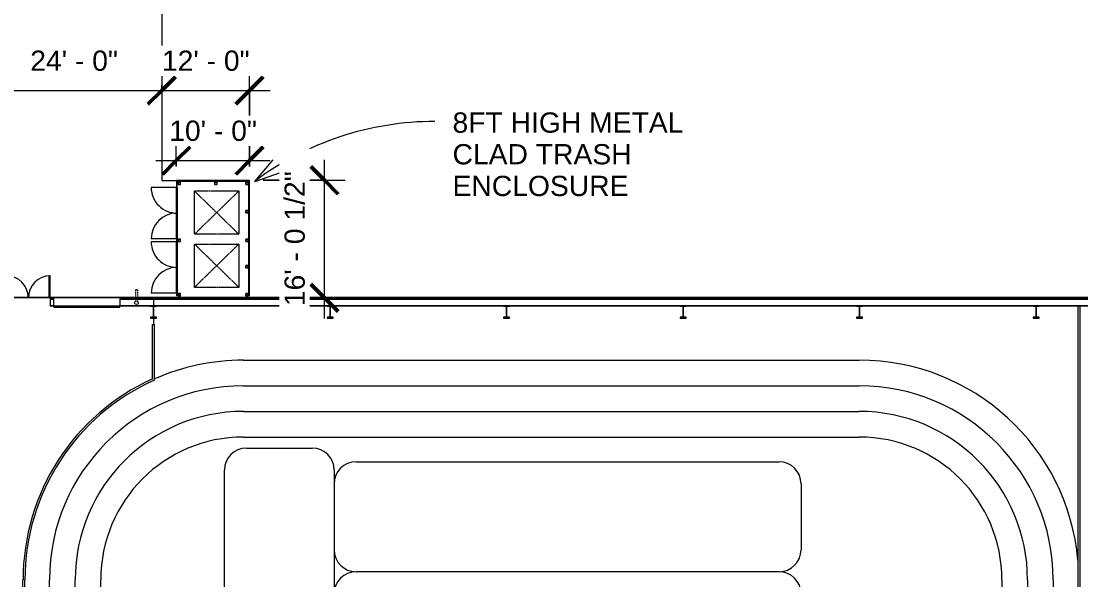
# Model space of a CAD drawing. Header units: inches. Extents: x 1 to 127281, y -26064 to 104775.
# Drawn here: x 22869 to 24607, y -21584 to -20668 of the extents above; entities that cross this region are included whole.
import ezdxf

# ---------------------------------------------------------------- set-up
doc = ezdxf.new("R2010")
doc.units = ezdxf.units.IN
doc.header["$MEASUREMENT"] = 0
doc.linetypes.add('Dash', pattern=[0.25, 0.125, -0.125])
doc.linetypes.add('Hidden 1_8_', pattern=[0.1875, 0.125, -0.0625])
for name, color, linetype, lineweight in [('A-ANNO-DIMS', 211, 'Continuous', 9), ('A-ANNO-DIMS-360', 211, 'Continuous', 9), ('A-DETL-HDLN', 90, 'Hidden 1_8_', 9), ('A-DOOR', 31, 'Continuous', 9), ('A-FLOR', 192, 'Continuous', 9), ('A-FLOR-HRAL', 11, 'Continuous', 9), ('A-FLOR-OTLN', 90, 'Continuous', 9), ('A-WALL', 113, 'Continuous', 9), ('A-WALL-PATT', 111, 'Continuous', 15), ('C-BLDG-PADS', 91, 'Continuous', 9), ('C-TOPO', 7, 'Continuous', 9), ('E-LITE-EQPM', 33, 'Continuous', 9), ('E-LITE-EQPM-HDLN', 30, 'Dash', 9), ('EOP-PR', 4, 'Continuous', 9), ('G-ANNO-TEXT', 231, 'Continuous', 9), ('L-SITE-WALL', 31, 'Continuous', 9), ('S-BEAM', 12, 'Continuous', 9), ('S-COLS', 52, 'Continuous', 9)]:
    doc.layers.add(name, color=color, linetype=linetype, lineweight=lineweight)
doc.styles.add('Arial_1', font='arial.ttf', dxfattribs={"height": 33.194237})
doc.dimstyles.new('Linear_-_3_32__Arial_1', dxfattribs={"dimscale": 12, "dimtxt": 33.75, "dimasz": 3.75, "dimexe": 2.8125, "dimexo": 1.875, "dimgap": 1.875, "dimtad": 1, "dimdec": 4, "dimrnd": 0.0625, "dimzin": 1, "dimdsep": 46, "dimlunit": 4, "dimtxsty": 'Arial_1', "dimblk1": 'OBLIQUE', "dimblk2": 'OBLIQUE', "dimsah": 1, "dimcen": 0.09, "dimdle": 2.8125, "dimazin": 0, "dimtfac": 1, "dimtdec": 4, "dimtix": 1, "dimtmove": 0, "dimatfit": 3, "dimfxl": 1, "dimtvp": 1, "dimtfill": 1, "dimfrac": 2, "dimtolj": 1, "dimtzin": 0, "dimarcsym": 2})

# ---------------------------------------------------------------- blocks, each defined once
blk = doc.blocks.new('Girt_Z - 10_D-1057170-Site Plan - Phase 1')
at = {"layer": 'S-BEAM'}
for p, q in [((23086.5, -21124.9), (23086.5, -21124.3)), ((26270.9, -21124.3), (23086.5, -21124.3)), ((23086.5, -21134.1), (23086.5, -21124.9)), ((23086.5, -21124.9), (23086.5, -21124.9)), ((26270.9, -21124.9), (23086.5, -21124.9)), ((26270.9, -21124.9), (23086.5, -21124.9)), ((23086.5, -21134.3), (23086.5, -21134.1)), ((23086.5, -21134.3), (26270.9, -21134.3))]:
    blk.add_line(p, q, dxfattribs=at)
blk = doc.blocks.new('Double-Flush - 72_ x 96_-983185-Site Plan - Phase 1')
at = {"layer": 'A-DOOR'}
for p, q in [((-36, -6.6), (-36, -42.6)), ((-36, -6.6), (-34, -6.6)), ((-34, -6.6), (-34, -42.6)), ((34, -6.6), (34, -42.6)), ((36, -6.6), (34, -6.6)), ((36, -6.6), (36, -42.6)), ((-36, -42.6), (-34, -42.6))]:
    blk.add_line(p, q, dxfattribs=at)
for centre, start, end in [((-36, -6.6), 270, 360), ((36, -6.6), 180, 270)]:
    blk.add_arc(centre, 36, start, end, dxfattribs=at)
blk = doc.blocks.new('overhead door - one-983186-Site Plan - Phase 1')
at = {"layer": 'A-DOOR'}
for p, q in [((54, -7), (-54, -7)), ((-54, -7), (-54, -8.75)), ((-54, -8.75), (54, -8.75)), ((54, -8.75), (54, -7))]:
    blk.add_line(p, q, dxfattribs=at)
blk = doc.blocks.new('Top Rail Type - Top Rail_Internal_-939601-Site Plan - Phase 1')
at = {"layer": 'A-FLOR-HRAL'}
for p, q in [((24601.9, -21135.1), (24601.9, -21906.1)), ((24604.9, -21135.1), (24604.9, -21906.1)), ((23084.4, -21165.6), (23087.4, -21165.6)), ((23084.4, -21254.6), (23084.4, -21165.6)), ((23087.4, -21256.6), (23087.4, -21165.6)), ((22871.7, -21906.1), (22871.7, -21584.1)), ((22874.8, -21906.1), (22874.8, -21584.1)), ((24243.4, -22264.5), (23233.3, -22264.5)), ((24243.4, -22267.6), (23233.3, -22267.6))]:
    blk.add_line(p, q, dxfattribs=at)
for centre, radius, start, end in [((23233.3, -21584.1), 361.5, 114.3202, 180), ((23233.3, -21584.1), 358.5, 114.0064, 180), ((23233.3, -21906.1), 361.5, 180, 270), ((23233.3, -21906.1), 358.5, 180, 270), ((24243.4, -21906.1), 358.5, 270, 0), ((24243.4, -21906.1), 361.5, 270, 0)]:
    blk.add_arc(centre, radius, start, end, dxfattribs=at)
blk = doc.blocks.new('Lighting-Street_Cooper_Navion-Lumark_4-6-LED-Squares - The Caretaker LED-964008-Site Plan - Phase 1')
at = {"layer": 'E-LITE-EQPM'}
blk.add_line((-1.7, -10.7), (1.6, -10.7), dxfattribs=at)
blk.add_circle((0, -32.4), 3, dxfattribs=at)
at = {"layer": 'E-LITE-EQPM-HDLN'}
for p, q in [((-1.5, -10.7), (-1.5, -29.9)), ((1.5, -10.7), (1.5, -29.9))]:
    blk.add_line(p, q, dxfattribs=at)
blk = doc.blocks.new('dumpster door - one-1001559-Site Plan - Phase 1')
at = {"layer": 'A-DOOR'}
for p, q in [((-42, 0.5), (42, 0.5)), ((-42, -0.5), (-42, 0.5)), ((-42, 0), (-42, -42)), ((42, 0.5), (42, -0.5)), ((42, 0), (42, -42)), ((42, -0.5), (-42, -0.5))]:
    blk.add_line(p, q, dxfattribs=at)
for centre, start, end in [((-42, 0), 270, 0), ((42, 0), 180, 270)]:
    blk.add_arc(centre, 42, start, end, dxfattribs=at)
blk = doc.blocks.new('HSS-Hollow Structural Section-Column - HSS4X4X1_4-1001889-Site Plan - Phase 1')
at = {"layer": 'S-COLS', "lineweight": 13}
for p, q in [((-2, 1.534), (-2, -1.534)), ((-1.767, -1.534), (-1.767, 1.534)), ((1.534, 2), (-1.534, 2)), ((-1.534, 1.767), (1.534, 1.767)), ((1.767, 1.534), (1.767, -1.534)), ((2, -1.534), (2, 1.534)), ((1.534, -1.767), (-1.534, -1.767)), ((-1.534, -2), (1.534, -2))]:
    blk.add_line(p, q, dxfattribs=at)
for centre, radius, start, end in [((-1.534, 1.534), 0.466, 90, 180), ((-1.534, 1.534), 0.233, 90, 180), ((1.534, 1.534), 0.466, 360, 90), ((1.534, 1.534), 0.233, 0, 90), ((-1.534, -1.534), 0.466, 180, 270), ((-1.534, -1.534), 0.233, 180, 270), ((1.534, -1.534), 0.233, 270, 360), ((1.534, -1.534), 0.466, 270, 360)]:
    blk.add_arc(centre, radius, start, end, dxfattribs=at)
blk = doc.blocks.new('HSS-Hollow Structural Section-Column - HSS4X4X1_4-V35-Site Plan - Phase 1')
at = {"layer": 'S-COLS', "lineweight": 13}
for p, q in [((-2, 1.534), (-2, -1.534)), ((-1.767, -1.534), (-1.767, 1.534)), ((1.534, 2), (-1.534, 2)), ((-1.534, 1.767), (1.534, 1.767)), ((1.767, 1.534), (1.767, -1.534)), ((2, -1.534), (2, 1.534)), ((1.534, -1.767), (-1.534, -1.767)), ((-1.534, -2), (1.534, -2))]:
    blk.add_line(p, q, dxfattribs=at)
for centre, radius, start, end in [((-1.534, 1.534), 0.466, 90, 180), ((-1.534, 1.534), 0.233, 90, 180), ((1.534, 1.534), 0.466, 360, 90), ((1.534, 1.534), 0.233, 0, 90), ((-1.534, -1.534), 0.466, 180, 270), ((-1.534, -1.534), 0.233, 180, 270), ((1.534, -1.534), 0.233, 270, 360), ((1.534, -1.534), 0.466, 270, 360)]:
    blk.add_arc(centre, radius, start, end, dxfattribs=at)
blk = doc.blocks.new('HSS-Hollow Structural Section-Column - HSS4X4X1_4-V36-Site Plan - Phase 1')
at = {"layer": 'S-COLS', "lineweight": 13}
for p, q in [((-2, 1.534), (-2, -1.534)), ((-1.767, -1.534), (-1.767, 1.534)), ((1.534, 2), (-1.534, 2)), ((-1.534, 1.767), (1.534, 1.767)), ((1.767, 1.534), (1.767, -1.534)), ((2, -1.534), (2, 1.534)), ((1.534, -1.767), (-1.534, -1.767)), ((-1.534, -2), (1.534, -2))]:
    blk.add_line(p, q, dxfattribs=at)
for centre, radius, start, end in [((-1.534, 1.534), 0.466, 90, 180), ((-1.534, 1.534), 0.233, 90, 180), ((1.534, 1.534), 0.466, 360, 90), ((1.534, 1.534), 0.233, 0, 90), ((-1.534, -1.534), 0.466, 180, 270), ((-1.534, -1.534), 0.233, 180, 270), ((1.534, -1.534), 0.233, 270, 360), ((1.534, -1.534), 0.466, 270, 360)]:
    blk.add_arc(centre, radius, start, end, dxfattribs=at)
blk = doc.blocks.new('HSS-Hollow Structural Section-Column - HSS4X4X1_4-V37-Site Plan - Phase 1')
at = {"layer": 'S-COLS', "lineweight": 13}
for p, q in [((-2, 1.534), (-2, -1.534)), ((-1.767, -1.534), (-1.767, 1.534)), ((1.534, 2), (-1.534, 2)), ((-1.534, 1.767), (1.534, 1.767)), ((1.767, 1.534), (1.767, -1.534)), ((2, -1.534), (2, 1.534)), ((1.534, -1.767), (-1.534, -1.767)), ((-1.534, -2), (1.534, -2))]:
    blk.add_line(p, q, dxfattribs=at)
for centre, radius, start, end in [((-1.534, 1.534), 0.466, 90, 180), ((-1.534, 1.534), 0.233, 90, 180), ((1.534, 1.534), 0.466, 360, 90), ((1.534, 1.534), 0.233, 0, 90), ((-1.534, -1.534), 0.466, 180, 270), ((-1.534, -1.534), 0.233, 180, 270), ((1.534, -1.534), 0.233, 270, 360), ((1.534, -1.534), 0.466, 270, 360)]:
    blk.add_arc(centre, radius, start, end, dxfattribs=at)
blk = doc.blocks.new('HSS-Hollow Structural Section-Column - HSS4X4X1_4-V38-Site Plan - Phase 1')
at = {"layer": 'S-COLS', "lineweight": 13}
for p, q in [((-2, 1.534), (-2, -1.534)), ((-1.767, -1.534), (-1.767, 1.534)), ((1.534, 2), (-1.534, 2)), ((-1.534, 1.767), (1.534, 1.767)), ((1.767, 1.534), (1.767, -1.534)), ((2, -1.534), (2, 1.534)), ((1.534, -1.767), (-1.534, -1.767)), ((-1.534, -2), (1.534, -2))]:
    blk.add_line(p, q, dxfattribs=at)
for centre, radius, start, end in [((-1.534, 1.534), 0.466, 90, 180), ((-1.534, 1.534), 0.233, 90, 180), ((1.534, 1.534), 0.466, 360, 90), ((1.534, 1.534), 0.233, 0, 90), ((-1.534, -1.534), 0.466, 180, 270), ((-1.534, -1.534), 0.233, 180, 270), ((1.534, -1.534), 0.233, 270, 360), ((1.534, -1.534), 0.466, 270, 360)]:
    blk.add_arc(centre, radius, start, end, dxfattribs=at)
blk = doc.blocks.new('HSS-Hollow Structural Section-Column - HSS4X4X1_4-V39-Site Plan - Phase 1')
at = {"layer": 'S-COLS', "lineweight": 13}
for p, q in [((-2, 1.534), (-2, -1.534)), ((-1.767, -1.534), (-1.767, 1.534)), ((1.534, 2), (-1.534, 2)), ((-1.534, 1.767), (1.534, 1.767)), ((1.767, 1.534), (1.767, -1.534)), ((2, -1.534), (2, 1.534)), ((1.534, -1.767), (-1.534, -1.767)), ((-1.534, -2), (1.534, -2))]:
    blk.add_line(p, q, dxfattribs=at)
for centre, radius, start, end in [((-1.534, 1.534), 0.466, 90, 180), ((-1.534, 1.534), 0.233, 90, 180), ((1.534, 1.534), 0.466, 360, 90), ((1.534, 1.534), 0.233, 0, 90), ((-1.534, -1.534), 0.466, 180, 270), ((-1.534, -1.534), 0.233, 180, 270), ((1.534, -1.534), 0.233, 270, 360), ((1.534, -1.534), 0.466, 270, 360)]:
    blk.add_arc(centre, radius, start, end, dxfattribs=at)
blk = doc.blocks.new('HSS-Hollow Structural Section-Column - HSS4X4X1_4-V40-Site Plan - Phase 1')
at = {"layer": 'S-COLS', "lineweight": 13}
for p, q in [((-2, 1.534), (-2, -1.534)), ((-1.767, -1.534), (-1.767, 1.534)), ((1.534, 2), (-1.534, 2)), ((-1.534, 1.767), (1.534, 1.767)), ((1.767, 1.534), (1.767, -1.534)), ((2, -1.534), (2, 1.534)), ((1.534, -1.767), (-1.534, -1.767)), ((-1.534, -2), (1.534, -2))]:
    blk.add_line(p, q, dxfattribs=at)
for centre, radius, start, end in [((-1.534, 1.534), 0.466, 90, 180), ((-1.534, 1.534), 0.233, 90, 180), ((1.534, 1.534), 0.466, 360, 90), ((1.534, 1.534), 0.233, 0, 90), ((-1.534, -1.534), 0.466, 180, 270), ((-1.534, -1.534), 0.233, 180, 270), ((1.534, -1.534), 0.233, 270, 360), ((1.534, -1.534), 0.466, 270, 360)]:
    blk.add_arc(centre, radius, start, end, dxfattribs=at)
blk = doc.blocks.new('HSS-Hollow Structural Section-Column - HSS4X4X1_4-V41-Site Plan - Phase 1')
at = {"layer": 'S-COLS', "lineweight": 13}
for p, q in [((-2, 1.534), (-2, -1.534)), ((-1.767, -1.534), (-1.767, 1.534)), ((1.534, 2), (-1.534, 2)), ((-1.534, 1.767), (1.534, 1.767)), ((1.767, 1.534), (1.767, -1.534)), ((2, -1.534), (2, 1.534)), ((1.534, -1.767), (-1.534, -1.767)), ((-1.534, -2), (1.534, -2))]:
    blk.add_line(p, q, dxfattribs=at)
for centre, radius, start, end in [((-1.534, 1.534), 0.466, 90, 180), ((-1.534, 1.534), 0.233, 90, 180), ((1.534, 1.534), 0.466, 360, 90), ((1.534, 1.534), 0.233, 0, 90), ((-1.534, -1.534), 0.466, 180, 270), ((-1.534, -1.534), 0.233, 180, 270), ((1.534, -1.534), 0.233, 270, 360), ((1.534, -1.534), 0.466, 270, 360)]:
    blk.add_arc(centre, radius, start, end, dxfattribs=at)
blk = doc.blocks.new('HSS-Hollow Structural Section-Column - HSS4X4X1_4-V42-Site Plan - Phase 1')
at = {"layer": 'S-COLS'}
h = blk.add_hatch(dxfattribs=at)
h.set_pattern_fill('FP_13', color=256, style=0, pattern_type=2)
h.set_pattern_definition([(225, (23187.985, -20934.18), (35.63818, -35.63818), []), (225, (23187.985, -20988.18), (35.63818, -35.63818), [])])
h.paths.add_polyline_path([(1.5, 2), (-1.5, 2), (-1.5, 1.8), (1.5, 1.8)], flags=0)
h.paths.add_polyline_path([(1.8, 1.5), (1.8, -1.5), (2, -1.5), (2, 1.5)], flags=0)
h.paths.add_polyline_path([(-2, 1.5), (-2, -1.5), (-1.8, -1.5), (-1.8, 1.5)], flags=0)
h.paths.add_polyline_path([(1.5, -1.8), (-1.5, -1.8), (-1.5, -2), (1.5, -2)], flags=0)
at = {"layer": 'S-COLS', "lineweight": 13}
for p, q in [((-2, 1.5), (-2, -1.5)), ((-1.8, -1.5), (-1.8, 1.5)), ((1.5, 2), (-1.5, 2)), ((-1.5, 1.8), (1.5, 1.8)), ((1.8, 1.5), (1.8, -1.5)), ((2, -1.5), (2, 1.5)), ((1.5, -1.8), (-1.5, -1.8)), ((-1.5, -2), (1.5, -2))]:
    blk.add_line(p, q, dxfattribs=at)
for centre, radius, start, end in [((-1.5, 1.5), 0.466, 90, 180), ((-1.5, 1.5), 0.233, 90, 180), ((1.5, 1.5), 0.466, 360, 90), ((1.5, 1.5), 0.233, 0, 90), ((-1.5, -1.5), 0.466, 180, 270), ((-1.5, -1.5), 0.233, 180, 270), ((1.5, -1.5), 0.233, 270, 360), ((1.5, -1.5), 0.466, 270, 360)]:
    blk.add_arc(centre, radius, start, end, dxfattribs=at)
blk = doc.blocks.new('columns and girder2 - one-V46-Site Plan - Phase 1')
at = {"layer": 'S-BEAM'}
h = blk.add_hatch(dxfattribs=at)
h.set_pattern_fill('FP_18', color=256, style=0, pattern_type=2)
h.set_pattern_definition([(225, (24533.39, -22360.053), (35.63818, -35.63818), []), (225, (24533.39, -22414.053), (35.63818, -35.63818), [])])
h.paths.add_polyline_path([(-5, -0.5), (-5, -2), (5, -2), (5, -0.5), (-0.6, -0.5)], flags=0)
h.paths.add_polyline_path([(0, -20), (-5, -20), (-5, -21.5), (5, -21.5), (5, -20), (0.6, -20)], flags=0)
h.paths.add_polyline_path([(0.6, -1204.8), (-5, -1204.8), (-5, -1206.3), (5, -1206.3), (5, -1204.8)], flags=0)
h.paths.add_polyline_path([(-5, -1224.3), (-5, -1225), (5, -1225), (5, -1224.3), (-0.6, -1224.3)], flags=0)
at = {"layer": 'S-BEAM', "lineweight": 13}
for p, q in [((5, -0.5), (-5, -0.5)), ((-5, -0.5), (-5, -2)), ((-5, -2), (5, -2)), ((0.6, -2), (-0.6, -2)), ((-0.6, -2), (-0.6, -20)), ((0.6, -20), (0.6, -2)), ((5, -2), (5, -0.5)), ((5, -20), (-5, -20)), ((-5, -20), (-5, -21.5)), ((-5, -21.5), (5, -21.5)), ((-0.6, -20), (0.6, -20)), ((5, -21.5), (5, -20)), ((5, -1204.8), (-5, -1204.8)), ((-5, -1204.8), (-5, -1206.3)), ((-5, -1206.3), (5, -1206.3)), ((0.6, -1206.3), (-0.6, -1206.3)), ((-0.6, -1206.3), (-0.6, -1224.3)), ((0.6, -1224.3), (0.6, -1206.3)), ((5, -1206.3), (5, -1204.8)), ((5, -1224.3), (-5, -1224.3)), ((-5, -1224.3), (-5, -1225)), ((-0.6, -1224.3), (0.6, -1224.3)), ((5, -1225), (5, -1224.3))]:
    blk.add_line(p, q, dxfattribs=at)
blk = doc.blocks.new('columns and girder2 - one-V47-Site Plan - Phase 1')
at = {"layer": 'S-BEAM'}
h = blk.add_hatch(dxfattribs=at)
h.set_pattern_fill('FP_19', color=256, style=0, pattern_type=2)
h.set_pattern_definition([(225, (24243.89, -22360.053), (35.63818, -35.63818), []), (225, (24243.89, -22414.053), (35.63818, -35.63818), [])])
h.paths.add_polyline_path([(5, -0.5), (-5, -0.5), (-5, -2), (5, -2)], flags=0)
h.paths.add_polyline_path([(0.5, -20), (-5, -20), (-5, -21.5), (5, -21.5), (5, -20), (0.6, -20)], flags=0)
h.paths.add_polyline_path([(0.6, -1204.8), (-5, -1204.8), (-5, -1206.3), (5, -1206.3), (5, -1204.8)], flags=0)
h.paths.add_polyline_path([(-0.6, -1224.3), (-5, -1224.3), (-5, -1225), (5, -1225), (5, -1224.3), (0.6, -1224.3)], flags=0)
at = {"layer": 'S-BEAM', "lineweight": 13}
for p, q in [((5, -0.5), (-5, -0.5)), ((-5, -0.5), (-5, -2)), ((-5, -2), (5, -2)), ((0.6, -2), (-0.6, -2)), ((-0.6, -2), (-0.6, -20)), ((0.6, -20), (0.6, -2)), ((5, -2), (5, -0.5)), ((5, -20), (-5, -20)), ((-5, -20), (-5, -21.5)), ((-5, -21.5), (5, -21.5)), ((-0.6, -20), (0.6, -20)), ((5, -21.5), (5, -20)), ((5, -1204.8), (-5, -1204.8)), ((-5, -1204.8), (-5, -1206.3)), ((-5, -1206.3), (5, -1206.3)), ((0.6, -1206.3), (-0.6, -1206.3)), ((-0.6, -1206.3), (-0.6, -1224.3)), ((0.6, -1224.3), (0.6, -1206.3)), ((5, -1206.3), (5, -1204.8)), ((5, -1224.3), (-5, -1224.3)), ((-5, -1224.3), (-5, -1225)), ((-0.6, -1224.3), (0.6, -1224.3)), ((5, -1225), (5, -1224.3))]:
    blk.add_line(p, q, dxfattribs=at)
blk = doc.blocks.new('columns and girder2 - one-V48-Site Plan - Phase 1')
at = {"layer": 'S-BEAM', "lineweight": 13}
for p, q in [((5, -0.5), (-5, -0.5)), ((-5, -0.5), (-5, -2)), ((-5, -2), (5, -2)), ((0.6, -2), (-0.6, -2)), ((-0.6, -2), (-0.6, -20)), ((0.6, -20), (0.6, -2)), ((5, -2), (5, -0.5)), ((5, -20), (-5, -20)), ((-5, -20), (-5, -21.5)), ((-5, -21.5), (5, -21.5)), ((-0.6, -20), (0.6, -20)), ((5, -21.5), (5, -20)), ((5, -1204.8), (-5, -1204.8)), ((-5, -1204.8), (-5, -1206.3)), ((-5, -1206.3), (5, -1206.3)), ((0.6, -1206.3), (-0.6, -1206.3)), ((-0.6, -1206.3), (-0.6, -1224.3)), ((0.6, -1224.3), (0.6, -1206.3)), ((5, -1206.3), (5, -1204.8)), ((5, -1224.3), (-5, -1224.3)), ((-5, -1224.3), (-5, -1225)), ((-0.6, -1224.3), (0.6, -1224.3)), ((5, -1225), (5, -1224.3))]:
    blk.add_line(p, q, dxfattribs=at)
blk = doc.blocks.new('columns and girder2 - one-V49-Site Plan - Phase 1')
at = {"layer": 'S-BEAM', "lineweight": 13}
for p, q in [((5, -0.5), (-5, -0.5)), ((-5, -0.5), (-5, -2)), ((-5, -2), (5, -2)), ((0.6, -2), (-0.6, -2)), ((-0.6, -2), (-0.6, -20)), ((0.6, -20), (0.6, -2)), ((5, -2), (5, -0.5)), ((5, -20), (-5, -20)), ((-5, -20), (-5, -21.5)), ((-5, -21.5), (5, -21.5)), ((-0.6, -20), (0.6, -20)), ((5, -21.5), (5, -20)), ((5, -1204.8), (-5, -1204.8)), ((-5, -1204.8), (-5, -1206.3)), ((-5, -1206.3), (5, -1206.3)), ((0.6, -1206.3), (-0.6, -1206.3)), ((-0.6, -1206.3), (-0.6, -1224.3)), ((0.6, -1224.3), (0.6, -1206.3)), ((5, -1206.3), (5, -1204.8)), ((5, -1224.3), (-5, -1224.3)), ((-5, -1224.3), (-5, -1225)), ((-0.6, -1224.3), (0.6, -1224.3)), ((5, -1225), (5, -1224.3))]:
    blk.add_line(p, q, dxfattribs=at)
blk = doc.blocks.new('columns and girder2 - one-V50-Site Plan - Phase 1')
at = {"layer": 'S-BEAM', "lineweight": 13}
for p, q in [((5, -0.5), (-5, -0.5)), ((-5, -0.5), (-5, -2)), ((-5, -2), (5, -2)), ((0.6, -2), (-0.6, -2)), ((-0.6, -2), (-0.6, -20)), ((0.6, -20), (0.6, -2)), ((5, -2), (5, -0.5)), ((5, -20), (-5, -20)), ((-5, -20), (-5, -21.5)), ((-5, -21.5), (5, -21.5)), ((-0.6, -20), (0.6, -20)), ((5, -21.5), (5, -20)), ((5, -1204.8), (-5, -1204.8)), ((-5, -1204.8), (-5, -1206.3)), ((-5, -1206.3), (5, -1206.3)), ((0.6, -1206.3), (-0.6, -1206.3)), ((-0.6, -1206.3), (-0.6, -1224.3)), ((0.6, -1224.3), (0.6, -1206.3)), ((5, -1206.3), (5, -1204.8)), ((5, -1224.3), (-5, -1224.3)), ((-5, -1224.3), (-5, -1225)), ((-0.6, -1224.3), (0.6, -1224.3)), ((5, -1225), (5, -1224.3))]:
    blk.add_line(p, q, dxfattribs=at)
blk = doc.blocks.new('columns and girder2 - one-V51-Site Plan - Phase 1')
at = {"layer": 'S-BEAM'}
h = blk.add_hatch(dxfattribs=at)
h.set_pattern_fill('FP_20', color=256, style=0, pattern_type=2)
h.set_pattern_definition([(225, (23085.89, -22360.053), (35.63818, -35.63818), []), (225, (23085.89, -22414.053), (35.63818, -35.63818), [])])
h.paths.add_polyline_path([(0, -0.5), (-5, -0.5), (-5, -2), (5, -2), (5, -0.5), (0.6, -0.5)], flags=0)
h.paths.add_polyline_path([(-0.6, -20), (-5, -20), (-5, -21.5), (5, -21.5), (5, -20), (0, -20)], flags=0)
h.paths.add_polyline_path([(-0.5, -1204.8), (-5, -1204.8), (-5, -1206.3), (5, -1206.3), (5, -1204.8), (0, -1204.8)], flags=0)
h.paths.add_polyline_path([(5, -1224.3), (-5, -1224.3), (-5, -1225), (5, -1225)], flags=0)
at = {"layer": 'S-BEAM', "lineweight": 13}
for p, q in [((5, -0.5), (-5, -0.5)), ((-5, -0.5), (-5, -2)), ((-5, -2), (5, -2)), ((0.6, -2), (-0.6, -2)), ((-0.6, -2), (-0.6, -20)), ((0.6, -20), (0.6, -2)), ((5, -2), (5, -0.5)), ((5, -20), (-5, -20)), ((-5, -20), (-5, -21.5)), ((-5, -21.5), (5, -21.5)), ((-0.6, -20), (0.6, -20)), ((5, -21.5), (5, -20)), ((5, -1204.8), (-5, -1204.8)), ((-5, -1204.8), (-5, -1206.3)), ((-5, -1206.3), (5, -1206.3)), ((0.6, -1206.3), (-0.6, -1206.3)), ((-0.6, -1206.3), (-0.6, -1224.3)), ((0.6, -1224.3), (0.6, -1206.3)), ((5, -1206.3), (5, -1204.8)), ((5, -1224.3), (-5, -1224.3)), ((-5, -1224.3), (-5, -1225)), ((-0.6, -1224.3), (0.6, -1224.3)), ((5, -1225), (5, -1224.3))]:
    blk.add_line(p, q, dxfattribs=at)
blk = doc.blocks.new('DIMBLOCK77-Site Plan - Phase 1')
at = {"layer": 'A-ANNO-DIMS-360', "lineweight": 50}
for p, q in [((22811.2, -20782.1), (22833.7, -20759.6)), ((23099.2, -20782.1), (23121.7, -20759.6)), ((22811.2, -20782.1), (22788.7, -20804.6)), ((23099.2, -20782.1), (23076.7, -20804.6))]:
    blk.add_line(p, q, dxfattribs=at)
at = {"layer": 'A-ANNO-DIMS-360'}
for p, q in [((22811.2, -20772.8), (22811.2, -20815.9)), ((22811.2, -20782.1), (22811.2, -20772.8)), ((22811.2, -20782.1), (23133, -20782.1)), ((23099.2, -20772.8), (23099.2, -20815.9)), ((23099.2, -20782.1), (23099.2, -20772.8))]:
    blk.add_line(p, q, dxfattribs=at)
at = {"layer": 'A-ANNO-DIMS-360', "color": 0, "insert": (22883.6, -20716.6), "char_height": 33.19, "width": 171.969, "attachment_point": 1, "line_spacing_factor": 0.938532, "style": 'Arial_1', "bg_fill": 3, "box_fill_scale": 1.25, "bg_fill_color": 0, "bg_fill_transparency": 0}
blk.add_mtext('24\' - 0"', dxfattribs=at)
blk = doc.blocks.new('_Oblique')
at = {"color": 0, "linetype": 'ByBlock', "lineweight": -2}
blk.add_line((-0.5, -0.5), (0.5, 0.5), dxfattribs=at)
blk = doc.blocks.new('DIMBLOCK88-Site Plan - Phase 1')
at = {"layer": 'A-ANNO-DIMS-360'}
for p, q in [((22793.9, -20866.6), (22793.9, -18860.3)), ((26647.5, -19415.7), (26647.5, -18860.3)), ((22793.9, -18894.1), (26647.5, -18894.1)), ((22793.9, -18894.1), (22793.9, -20866.6)), ((26647.5, -18894.1), (26647.5, -19415.7))]:
    blk.add_line(p, q, dxfattribs=at)
at = {"layer": 'A-ANNO-DIMS-360', "lineweight": 50}
for p, q in [((22793.9, -18894.1), (22816.4, -18871.6)), ((26647.5, -18894.1), (26670, -18871.6)), ((22793.9, -18894.1), (22771.4, -18916.6)), ((26647.5, -18894.1), (26625, -18916.6))]:
    blk.add_line(p, q, dxfattribs=at)
at = {"layer": 'A-ANNO-DIMS-360', "color": 0, "insert": (24597.9, -18828.5), "char_height": 33.194, "width": 294.715, "attachment_point": 1, "line_spacing_factor": 0.938532, "style": 'Arial_1', "bg_fill": 3, "box_fill_scale": 1.25, "bg_fill_color": 0, "bg_fill_transparency": 0}
blk.add_mtext('321\' - 1 5/8"', dxfattribs=at)
blk = doc.blocks.new('DIMBLOCK105-Site Plan - Phase 1')
at = {"layer": 'A-ANNO-DIMS-360'}
for p, q in [((23243.2, -20906.8), (23243.2, -20748.4)), ((23065.5, -20782.1), (23277, -20782.1)), ((23099.2, -20772.8), (23099.2, -20815.9)), ((23099.2, -20782.1), (23099.2, -20772.8)), ((23243.2, -20782.1), (23243.2, -20906.8))]:
    blk.add_line(p, q, dxfattribs=at)
at = {"layer": 'A-ANNO-DIMS-360', "lineweight": 50}
for p, q in [((23099.2, -20782.1), (23121.7, -20759.6)), ((23243.2, -20782.1), (23265.7, -20759.6)), ((23099.2, -20782.1), (23076.7, -20804.6)), ((23243.2, -20782.1), (23220.7, -20804.6))]:
    blk.add_line(p, q, dxfattribs=at)
at = {"layer": 'A-ANNO-DIMS-360', "color": 0, "insert": (23099.6, -20716.6), "char_height": 33.19, "width": 171.969, "attachment_point": 1, "line_spacing_factor": 0.938532, "style": 'Arial_1', "bg_fill": 3, "box_fill_scale": 1.25, "bg_fill_color": 0, "bg_fill_transparency": 0}
blk.add_mtext('12\' - 0"', dxfattribs=at)
blk = doc.blocks.new('DIMBLOCK106-Site Plan - Phase 1')
at = {"layer": 'A-ANNO-DIMS-360', "lineweight": 50}
for p, q in [((23366.3, -20929.3), (23343.8, -20906.8)), ((23366.3, -20929.3), (23388.8, -20951.8)), ((23366.3, -21121.8), (23343.8, -21099.3)), ((23366.3, -21121.8), (23388.8, -21144.3))]:
    blk.add_line(p, q, dxfattribs=at)
at = {"layer": 'A-ANNO-DIMS-360'}
for p, q in [((23366.3, -21155.6), (23366.3, -20895.6)), ((23265.7, -20929.3), (23400, -20929.3)), ((23366.3, -20929.3), (23265.7, -20929.3)), ((23357, -21121.8), (23400, -21121.8)), ((23366.3, -21121.8), (23357, -21121.8))]:
    blk.add_line(p, q, dxfattribs=at)
at = {"layer": 'A-ANNO-DIMS-360', "color": 0, "insert": (23300.7, -21135.6), "char_height": 33.194, "width": 264.185, "attachment_point": 1, "rotation": 90, "line_spacing_factor": 0.938532, "style": 'Arial_1', "bg_fill": 3, "box_fill_scale": 1.25, "bg_fill_color": 0, "bg_fill_transparency": 0}
blk.add_mtext('16\' - 0 1/2"', dxfattribs=at)
blk = doc.blocks.new('DIMBLOCK107-Site Plan - Phase 1')
at = {"layer": 'A-ANNO-DIMS-360'}
for p, q in [((23123.2, -20906.8), (23123.2, -20863.2)), ((23243.2, -20906.8), (23243.2, -20863.2)), ((23089.5, -20897), (23277, -20897)), ((23123.2, -20897), (23123.2, -20906.8)), ((23243.2, -20897), (23243.2, -20906.8))]:
    blk.add_line(p, q, dxfattribs=at)
at = {"layer": 'A-ANNO-DIMS-360', "lineweight": 50}
for p, q in [((23123.2, -20897), (23145.7, -20874.5)), ((23243.2, -20897), (23265.7, -20874.5)), ((23123.2, -20897), (23100.7, -20919.5)), ((23243.2, -20897), (23220.7, -20919.5))]:
    blk.add_line(p, q, dxfattribs=at)
at = {"layer": 'A-ANNO-DIMS-360', "color": 0, "insert": (23111.6, -20831.4), "char_height": 33.19, "width": 171.969, "attachment_point": 1, "line_spacing_factor": 0.938532, "style": 'Arial_1', "bg_fill": 3, "box_fill_scale": 1.25, "bg_fill_color": 0, "bg_fill_transparency": 0}
blk.add_mtext('10\' - 0"', dxfattribs=at)

msp = doc.modelspace()

# ---------------------------------------------------------------- hatches: boundary and pattern name
at = {"layer": 'A-WALL-PATT', "lineweight": 9}
h = msp.add_hatch(dxfattribs=at)
h.set_pattern_fill('FP_10', color=256, style=0, pattern_type=2)
h.set_pattern_definition([(0, (0, 0), (0, 45), []), (90, (0, 0), (-45, 3e-15), [])])
h.paths.add_polyline_path([(23030.515225, -21124.30281), (25932.765225, -21124.30281), (25932.765225, -21123.30281), (23030.515225, -21123.30281)], flags=0)
h.paths.add_polyline_path([(22780.390225, -21124.30281), (22783.390225, -21124.30281), (22783.390225, -21123.30281), (22780.390225, -21123.30281)], flags=0)
h.paths.add_polyline_path([(25968.765225, -21124.30281), (25981.015225, -21124.30281), (25981.015225, -21123.30281), (25968.765225, -21123.30281)], flags=0)
h.paths.add_polyline_path([(22792.390225, -21124.30281), (22844.515225, -21124.30281), (22844.515225, -21123.30281), (22791.390225, -21123.30281), (22791.390225, -21124.30281)], flags=0)
h.paths.add_polyline_path([(22916.515225, -21124.30281), (22922.515225, -21124.30281), (22922.515225, -21123.30281), (22916.515225, -21123.30281)], flags=0)

# ---------------------------------------------------------------- linework, layer by layer
at = {"layer": 'A-DETL-HDLN'}
for p, q in [((23152.866372, -20946.709158), (23225.866372, -20946.709158)), ((23152.866372, -21017.709158), (23152.866372, -20946.709158)), ((23152.866372, -20946.709158), (23225.866372, -21017.709158)), ((23225.866372, -20946.709158), (23152.866372, -21017.709158)), ((23225.866372, -20946.709158), (23225.866372, -21017.709158)), ((23225.866372, -21017.709158), (23152.866372, -21017.709158)), ((23152.866372, -21033.709158), (23225.866372, -21033.709158)), ((23152.866372, -21104.709158), (23152.866372, -21033.709158)), ((23152.866372, -21033.709158), (23225.866372, -21104.709158)), ((23225.866372, -21033.709158), (23152.866372, -21104.709158)), ((23225.866372, -21033.709158), (23225.866372, -21104.709158)), ((23225.866372, -21104.709158), (23152.866372, -21104.709158))]:
    msp.add_line(p, q, dxfattribs=at)
at = {"layer": 'A-FLOR'}
msp.add_line((23085.890225, -21155.302808), (23085.890225, -21165.596592), dxfattribs=at)
at = {"layer": 'A-FLOR-OTLN'}
for p, q in [((23233.25546, -21224.0601), (24243.390225, -21224.0601)), ((23233.25546, -21266.0601), (24243.390225, -21266.0601)), ((23233.25546, -21308.0601), (24243.390225, -21308.0601)), ((23233.25546, -21350.0601), (24243.390225, -21350.0601)), ((23238.073569, -21368.0601), (23346.158917, -21368.0601)), ((23418.158917, -21390.776558), (24111.933227, -21390.776558)), ((23202.073569, -22097.83441), (23202.073569, -21404.0601)), ((23382.158917, -21404.0601), (23382.158917, -22097.83441)), ((24147.933227, -21426.776558), (24147.933227, -21534.861906)), ((22915.25546, -21906.0601), (22915.25546, -21584.0601)), ((22957.25546, -21906.0601), (22957.25546, -21584.0601)), ((22999.25546, -21906.0601), (22999.25546, -21584.0601)), ((24111.933227, -21570.861906), (23418.158917, -21570.861906)), ((24477.390225, -21584.0601), (24477.390225, -21906.0601)), ((24519.390225, -21584.0601), (24519.390225, -21906.0601)), ((24561.390225, -21584.0601), (24561.390225, -21906.0601))]:
    msp.add_line(p, q, dxfattribs=at)
for centre, radius, start, end in [((23233.25546, -21584.0601), 360, 90, 113.902534562), ((24243.390225, -21584.0601), 360, 5.114291239, 90), ((23233.25546, -21584.0601), 318, 90, 180), ((24243.390225, -21584.0601), 318, 0, 90), ((23233.25546, -21584.0601), 276, 90, 180), ((24243.390225, -21584.0601), 276, 0, 90), ((23233.25546, -21584.0601), 234, 90, 180), ((24243.390225, -21584.0601), 234, 0, 90), ((23238.073569, -21404.0601), 36, 90, 180), ((23346.158917, -21404.0601), 36, 0, 90), ((23418.158917, -21426.776558), 36, 90, 180), ((24111.933227, -21426.776558), 36, 0, 90), ((23418.158917, -21534.861906), 36, 180, 270), ((24111.933227, -21534.861906), 36, 270, 0), ((23418.158917, -21606.861906), 36, 90, 180), ((24111.933227, -21606.861906), 36, 0, 90)]:
    msp.add_arc(centre, radius, start, end, dxfattribs=at)
at = {"layer": 'A-WALL'}
for p, q in [((22916.515225, -21123.30281), (22922.515225, -21123.30281)), ((22916.515225, -21124.30281), (22922.515225, -21124.30281)), ((23030.515225, -21123.30281), (25932.765225, -21123.30281)), ((23030.515225, -21124.30281), (23086.515225, -21124.30281)), ((22916.515225, -21134.30281), (22922.515225, -21134.30281)), ((23030.515225, -21134.30281), (23086.515225, -21134.30281))]:
    msp.add_line(p, q, dxfattribs=at)
at = {"layer": 'C-BLDG-PADS'}
msp.add_line((26284.390225, -21121.30281), (22794.390225, -21121.30281), dxfattribs=at)
at = {"layer": 'C-TOPO'}
msp.add_line((22794.389648, -21121.302246), (26211.395508, -21121.302246), dxfattribs=at)
at = {"layer": 'EOP-PR'}
for p, q in [((23099.235225, -19921.085554), (23099.235225, -20929.30281)), ((23099.235225, -20929.30281), (23123.235225, -20929.30281))]:
    msp.add_line(p, q, dxfattribs=at)
at = {"layer": 'G-ANNO-TEXT', "color": 145}
msp.add_line((23251.815801, -20931.071388), (23295.818866, -20915.770448), dxfattribs=at)
at = {"layer": 'L-SITE-WALL', "lineweight": 15}
for p, q in [((23243.235225, -20929.30281), (23123.235225, -20929.30281)), ((23123.235225, -20929.30281), (23123.235225, -20941.05281)), ((23123.235225, -20941.05281), (23124.735225, -20941.05281)), ((23124.735225, -20930.80281), (23241.735225, -20930.80281)), ((23124.735225, -20941.05281), (23124.735225, -20930.80281)), ((23241.735225, -20930.80281), (23241.735225, -21118.05281)), ((23243.235225, -21118.05281), (23243.235225, -20929.30281)), ((23124.735225, -21025.05281), (23123.235225, -21025.05281)), ((23123.235225, -21025.05281), (23123.235225, -21030.05281)), ((23124.735225, -21030.05281), (23124.735225, -21025.05281)), ((23123.235225, -21030.05281), (23124.735225, -21030.05281)), ((23124.735225, -21114.05281), (23123.235225, -21114.05281)), ((23123.235225, -21114.05281), (23123.235225, -21118.05281)), ((23124.735225, -21118.05281), (23124.735225, -21114.05281)), ((22922.515225, -21121.80281), (22916.515225, -21121.80281)), ((22916.515225, -21121.80281), (22916.515225, -21135.05281)), ((22922.515225, -21135.05281), (22922.515225, -21121.80281)), ((25932.765225, -21121.80281), (23030.515225, -21121.80281)), ((23030.515225, -21121.80281), (23030.515225, -21135.05281)), ((23123.235225, -21118.05281), (23124.735225, -21118.05281)), ((23241.735225, -21118.05281), (23243.235225, -21118.05281)), ((22916.515225, -21135.05281), (22922.515225, -21135.05281)), ((23030.515225, -21135.05281), (25932.765225, -21135.05281))]:
    msp.add_line(p, q, dxfattribs=at)

# ---------------------------------------------------------------- block references
at = {"layer": 'A-DOOR'}
for name, p, rotation in [('dumpster door - one-1001559-Site Plan - Phase 1', (23123.985225, -20983.05281), 270), ('dumpster door - one-1001559-Site Plan - Phase 1', (23123.985225, -21072.05281), 270), ('Double-Flush - 72_ x 96_-983185-Site Plan - Phase 1', (22880.515225, -21128.42781), 180)]:
    msp.add_blockref(name, p, dxfattribs=dict(at, rotation=rotation))
msp.add_blockref('overhead door - one-983186-Site Plan - Phase 1', (22976.515225, -21128.42781), dxfattribs=at)
at = {"layer": 'A-FLOR-HRAL'}
msp.add_blockref('Top Rail Type - Top Rail_Internal_-939601-Site Plan - Phase 1', (0, 0), dxfattribs=at)
at = {"layer": 'E-LITE-EQPM'}
msp.add_blockref('Lighting-Street_Cooper_Navion-Lumark_4-6-LED-Squares - The Caretaker LED-964008-Site Plan - Phase 1', (23057.765225, -21097.613642), dxfattribs=at)
at = {"layer": 'S-BEAM'}
msp.add_blockref('Girt_Z - 10_D-1057170-Site Plan - Phase 1', (0, 0), dxfattribs=at)
at = {"layer": 'S-BEAM', "rotation": 180}
for name, p in [('columns and girder2 - one-V51-Site Plan - Phase 1', (23085.890225, -22360.05281)), ('columns and girder2 - one-V50-Site Plan - Phase 1', (23375.390225, -22360.05281)), ('columns and girder2 - one-V49-Site Plan - Phase 1', (23664.890225, -22360.05281)), ('columns and girder2 - one-V48-Site Plan - Phase 1', (23954.390225, -22360.05281)), ('columns and girder2 - one-V47-Site Plan - Phase 1', (24243.890225, -22360.05281)), ('columns and girder2 - one-V46-Site Plan - Phase 1', (24533.390225, -22360.05281))]:
    msp.add_blockref(name, p, dxfattribs=at)
at = {"layer": 'S-COLS', "rotation": 180}
for name, p in [('HSS-Hollow Structural Section-Column - HSS4X4X1_4-V38-Site Plan - Phase 1', (23127.985225, -20934.17781)), ('HSS-Hollow Structural Section-Column - HSS4X4X1_4-V42-Site Plan - Phase 1', (23187.985225, -20934.17781)), ('HSS-Hollow Structural Section-Column - HSS4X4X1_4-V39-Site Plan - Phase 1', (23238.985225, -20934.17781)), ('HSS-Hollow Structural Section-Column - HSS4X4X1_4-V41-Site Plan - Phase 1', (23238.985225, -20980.55281)), ('HSS-Hollow Structural Section-Column - HSS4X4X1_4-V36-Site Plan - Phase 1', (23127.985225, -21027.55281)), ('HSS-Hollow Structural Section-Column - HSS4X4X1_4-V37-Site Plan - Phase 1', (23238.985225, -21027.55281)), ('HSS-Hollow Structural Section-Column - HSS4X4X1_4-V40-Site Plan - Phase 1', (23238.985225, -21070.92781)), ('HSS-Hollow Structural Section-Column - HSS4X4X1_4-1001889-Site Plan - Phase 1', (23127.985225, -21116.92781)), ('HSS-Hollow Structural Section-Column - HSS4X4X1_4-V35-Site Plan - Phase 1', (23238.985225, -21116.92781))]:
    msp.add_blockref(name, p, dxfattribs=at)

# ---------------------------------------------------------------- next in the draw order: dimensions: what is measured, and where the dimension line sits
at = {"layer": 'A-ANNO-DIMS'}
dim = msp.add_linear_dim(base=(23099.235225, -20782.124624), p1=(22811.235225, -20750.304819), p2=(23099.235225, -20750.304819), dimstyle='Linear_-_3_32__Arial_1', override={"dimpost": '<>', "dimfxl": 288}, dxfattribs=at)
dim.commit()
dim.dimension.update_dxf_attribs({"geometry": 'DIMBLOCK77-Site Plan - Phase 1', "text_midpoint": (22955.235225, -20742.676544)})

# ---------------------------------------------------------------- next in the draw order: dimensions: what is measured, and where the dimension line sits
dim = msp.add_linear_dim(base=(26647.515225, -18894.071049), p1=(22793.890225, -20889.05281), p2=(26647.515225, -19438.180554), dimstyle='Linear_-_3_32__Arial_1', override={"dimpost": '<>', "dimfxl": 4117.700322}, dxfattribs=at)
dim.commit()
dim.dimension.update_dxf_attribs({"geometry": 'DIMBLOCK88-Site Plan - Phase 1', "text_midpoint": (24720.702725, -18854.396541)})

# ---------------------------------------------------------------- next in the draw order: linework, layer by layer
at = {"layer": 'G-ANNO-TEXT', "color": 145}
msp.add_line((23251.815801, -20931.071388), (23282.273103, -20895.818853), dxfattribs=at)
msp.add_arc((23547.453246, -21326.460079), 493.693949, 90, 126.785959631, dxfattribs=at)

# ---------------------------------------------------------------- next in the draw order: texts
at = {"layer": 'G-ANNO-TEXT', "color": 145, "insert": (23576.253246, -20818.004586), "char_height": 33.19423653, "width": 450.36, "attachment_point": 1, "line_spacing_factor": 0.938532, "style": 'Arial_1', "bg_fill": 3, "box_fill_scale": 1.25, "bg_fill_color": 0, "bg_fill_transparency": 0}
msp.add_mtext('8FT HIGH METAL\\PCLAD TRASH\\PENCLOSURE', dxfattribs=at)

# ---------------------------------------------------------------- next in the draw order: dimensions: what is measured, and where the dimension line sits
at = {"layer": 'A-ANNO-DIMS'}
dim = msp.add_linear_dim(base=(23243.235225, -20782.124624), p1=(23099.235225, -20750.304819), p2=(23243.235225, -20929.30281), dimstyle='Linear_-_3_32__Arial_1', override={"dimpost": '<>', "dimfxl": 229.730888}, dxfattribs=at)
dim.commit()
dim.dimension.update_dxf_attribs({"geometry": 'DIMBLOCK105-Site Plan - Phase 1', "text_midpoint": (23171.235225, -20742.676544)})

# ---------------------------------------------------------------- next in the draw order: dimensions: what is measured, and where the dimension line sits
dim = msp.add_linear_dim(base=(23366.28956, -20929.30281), p1=(23334.469755, -21121.80281), p2=(23243.235225, -20929.30281), angle=90, dimstyle='Linear_-_3_32__Arial_1', override={"dimpost": '<>', "dimfxl": 213.025795}, dxfattribs=at)
dim.commit()
dim.dimension.update_dxf_attribs({"geometry": 'DIMBLOCK106-Site Plan - Phase 1', "text_midpoint": (23326.626374, -21025.55281)})

# ---------------------------------------------------------------- next in the draw order: dimensions: what is measured, and where the dimension line sits
dim = msp.add_linear_dim(base=(23243.235225, -20896.969598), p1=(23123.235225, -20929.30281), p2=(23243.235225, -20929.30281), dimstyle='Linear_-_3_32__Arial_1', override={"dimpost": '<>', "dimfxl": 120}, dxfattribs=at)
dim.commit()
dim.dimension.update_dxf_attribs({"geometry": 'DIMBLOCK107-Site Plan - Phase 1', "text_midpoint": (23183.235225, -20857.521517)})

doc.saveas('drawing.dxf')
